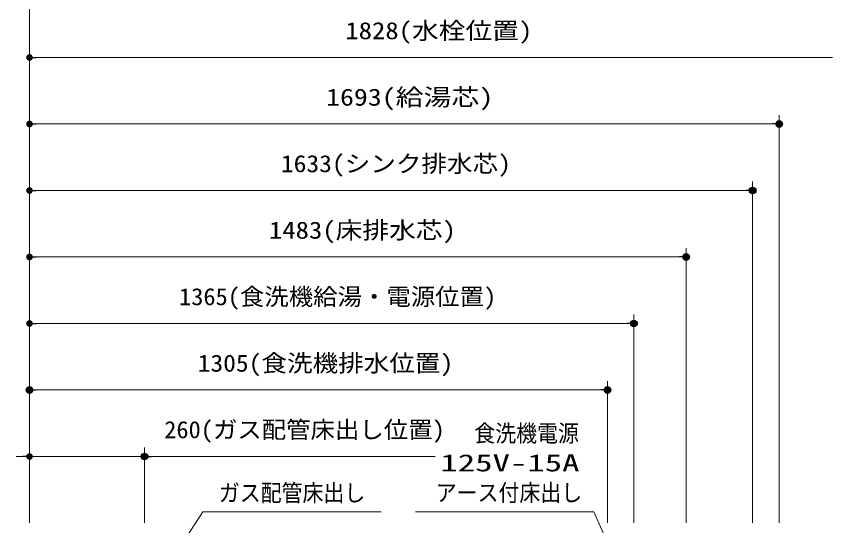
# Model space of a CAD drawing. Units: millimetres, scale not verified. Extents: x -9797 to 9797, y -4555 to 4555.
# Drawn here: x -7489 to -5659, y 1704 to 2853 of the extents above; entities that cross this region are included whole.
import ezdxf
from ezdxf.enums import TextEntityAlignment as Align

# ---------------------------------------------------------------- set-up
doc = ezdxf.new("R2010")
doc.units = ezdxf.units.MM
doc.header["$LTSCALE"] = 30
doc.header["$PDMODE"] = 32
doc.header["$PDSIZE"] = 15
for name, color, linetype, lineweight in [('0-0_0', 7, 'Continuous', 25), ('0-3_寸法ﾚｲﾔｰ', 30, 'Continuous', 13), ('0-4_DEFPOINTS', 7, 'Continuous', 25)]:
    doc.layers.add(name, color=color, linetype=linetype, lineweight=lineweight)
doc.styles.add('ＭＳ ゴシック', font='')
doc.styles.get('ＭＳ ゴシック').set_extended_font_data('MS Gothic')

# ---------------------------------------------------------------- blocks, each defined once
blk = doc.blocks.new('_DOT')
at = {"layer": '0-0_0', "color": 30}
blk.add_line((-15, 0), (-30, 0), dxfattribs=at)
for points in [[(0, 0), (-15, 0), (-14.88, 1.88)], [(0, 0), (-14.88, -1.88), (-15, 0)], [(0, 0), (-14.88, 1.88), (-14.53, 3.73)], [(0, 0), (-14.53, -3.73), (-14.88, -1.88)], [(0, 0), (-14.53, 3.73), (-13.95, 5.52)], [(0, 0), (-13.95, -5.52), (-14.53, -3.73)], [(0, 0), (-13.95, 5.52), (-13.14, 7.23)], [(0, 0), (-13.14, -7.23), (-13.95, -5.52)], [(0, 0), (-13.14, 7.23), (-12.14, 8.82)], [(0, 0), (-12.14, -8.82), (-13.14, -7.23)], [(0, 0), (-12.14, 8.82), (-10.93, 10.27)], [(0, 0), (-10.93, -10.27), (-12.14, -8.82)], [(0, 0), (-10.93, 10.27), (-9.56, 11.56)], [(0, 0), (-9.56, -11.56), (-10.93, -10.27)], [(0, 0), (-9.56, 11.56), (-8.04, 12.66)], [(0, 0), (-8.04, -12.66), (-9.56, -11.56)], [(0, 0), (-8.04, 12.66), (-6.39, 13.57)], [(0, 0), (-6.39, -13.57), (-8.04, -12.66)], [(0, 0), (-6.39, 13.57), (-4.64, 14.27)], [(0, 0), (-4.64, -14.27), (-6.39, -13.57)], [(0, 0), (-4.64, 14.27), (-2.81, 14.73)], [(0, 0), (-2.81, -14.73), (-4.64, -14.27)], [(0, 0), (-2.81, 14.73), (-0.94, 14.97)], [(0, 0), (-0.94, -14.97), (-2.81, -14.73)], [(0, 0), (-0.94, 14.97), (0.94, 14.97)], [(0, 0), (0.94, -14.97), (-0.94, -14.97)], [(0, 0), (0.94, 14.97), (2.81, 14.73)], [(0, 0), (2.81, 14.73), (4.64, 14.27)], [(0, 0), (4.64, 14.27), (6.39, 13.57)], [(0, 0), (6.39, 13.57), (8.04, 12.66)], [(0, 0), (8.04, 12.66), (9.56, 11.56)], [(0, 0), (9.56, 11.56), (10.93, 10.27)], [(0, 0), (10.93, 10.27), (12.14, 8.82)], [(0, 0), (12.14, 8.82), (13.14, 7.23)], [(0, 0), (13.14, 7.23), (13.95, 5.52)], [(0, 0), (13.95, 5.52), (14.53, 3.73)], [(0, 0), (14.53, 3.73), (14.88, 1.88)], [(0, 0), (14.88, 1.88), (15, 0)], [(0, 0), (2.81, -14.73), (0.94, -14.97)], [(0, 0), (4.64, -14.27), (2.81, -14.73)], [(0, 0), (6.39, -13.57), (4.64, -14.27)], [(0, 0), (8.04, -12.66), (6.39, -13.57)], [(0, 0), (9.56, -11.56), (8.04, -12.66)], [(0, 0), (10.93, -10.27), (9.56, -11.56)], [(0, 0), (12.14, -8.82), (10.93, -10.27)], [(0, 0), (13.14, -7.23), (12.14, -8.82)], [(0, 0), (13.95, -5.52), (13.14, -7.23)], [(0, 0), (14.53, -3.73), (13.95, -5.52)], [(0, 0), (14.88, -1.88), (14.53, -3.73)], [(0, 0), (15, 0), (14.88, -1.88)]]:
    blk.add_solid(points, dxfattribs=at)

msp = doc.modelspace()

# ---------------------------------------------------------------- linework, layer by layer
at = {"layer": '0-3_寸法ﾚｲﾔｰ'}
for p, q in [((-7459.02, 1710), (-7459.02, 2930)), ((-7459.02, 1710), (-7459.02, 2780)), ((-7444.02, 2760), (-5646.02, 2760)), ((-7459.02, 1710), (-7459.02, 2630)), ((-5766.02, 1710), (-5766.02, 2630)), ((-7444.02, 2610), (-5781.02, 2610)), ((-7459.02, 1710), (-7459.02, 2480)), ((-5826.02, 1710), (-5826.02, 2480)), ((-7444.02, 2460), (-5841.02, 2460)), ((-7459.02, 1710), (-7459.02, 2330)), ((-5976.02, 1710), (-5976.02, 2330)), ((-7444.02, 2310), (-5991.02, 2310)), ((-7459.02, 2030), (-7459.02, 2180)), ((-6094.02, 1710), (-6094.02, 2180)), ((-7444.02, 2160), (-6109.02, 2160)), ((-7459.02, 1710), (-7459.02, 2030)), ((-6154.02, 1710), (-6154.02, 2030)), ((-7444.02, 2010), (-6169.02, 2010)), ((-7459.02, 1710), (-7459.02, 1880)), ((-7199.02, 1710), (-7199.02, 1880)), ((-7474.02, 1860), (-7489.02, 1860)), ((-7459.02, 1860), (-7199.02, 1860)), ((-7199.02, 1860), (-6542.73, 1860)), ((-7184.02, 1860), (-7169.02, 1860))]:
    msp.add_line(p, q, dxfattribs=at)
for points in [[(-6664.96, 1735), (-7067.69, 1735), (-7186.95, 1550.95)], [(-6587.19, 1735), (-6184.46, 1735), (-6103.68, 1552.51)]]:
    msp.add_lwpolyline(points, dxfattribs=at)
at = {"layer": '0-4_DEFPOINTS'}
for p in [(-5766.02, 2610), (-5826.02, 2460), (-5976.02, 2310), (-6094.02, 2160), (-7459.02, 2010), (-6154.02, 2010), (-7199.02, 1860)]:
    msp.add_point(p, dxfattribs=at)

# ---------------------------------------------------------------- block references
at = {"layer": '0-3_寸法ﾚｲﾔｰ', "xscale": 0.5, "yscale": 0.5, "rotation": 180}
for p in [(-7459.02, 2760), (-7459.02, 2610), (-7459.02, 2460), (-7459.02, 2310), (-7459.02, 2160), (-7459.02, 2010), (-7199.02, 1860)]:
    msp.add_blockref('_DOT', p, dxfattribs=at)
at = {"layer": '0-3_寸法ﾚｲﾔｰ', "xscale": 0.5, "yscale": 0.5}
for p in [(-5766.02, 2610), (-5826.02, 2460), (-5976.02, 2310), (-6094.02, 2160), (-6154.02, 2010), (-7459.02, 1860)]:
    msp.add_blockref('_DOT', p, dxfattribs=at)

# ---------------------------------------------------------------- texts
at = {"layer": '0-3_寸法ﾚｲﾔｰ', "style": 'ＭＳ ゴシック'}
for s, height, width, p in [('1828(水栓位置)', 38.48, 1.15, (-6745.78, 2789.74)), ('1693(給湯芯)', 38.48, 1.2, (-6789.28, 2639.74)), ('1633(シンク排水芯)', 38.49, 1.1, (-6891.28, 2489.74)), ('1483(床排水芯)', 38.48, 1.15, (-6918.28, 2339.74)), ('1365(食洗機給湯・電源位置)', 38.48, 1.05, (-7121.28, 2189.74)), ('1305(食洗機排水位置)', 38.49, 1.1, (-7079.28, 2039.74)), ('260(ガス配管床出し位置)', 38.48, 1.05, (-7154.73, 1889.74))]:
    msp.add_text(s, height=height, dxfattribs=dict(at, width=width)).set_placement(p, align=Align.BOTTOM_LEFT)
at = {"layer": '0-3_寸法ﾚｲﾔｰ', "color": 7, "style": 'ＭＳ ゴシック'}
for s, height, width, p in [('食洗機電源', 38.49, 0.9, (-6454.59, 1881.55)), ('125V-15A', 38.48, 1.5, (-6531.13, 1814.89)), ('ガス配管床出し', 38.49, 0.9, (-7031.5, 1747.15)), ('アース付床出し', 38.49, 0.9, (-6541.7, 1747.57))]:
    msp.add_text(s, height=height, dxfattribs=dict(at, width=width)).set_placement(p, align=Align.BOTTOM_LEFT)

doc.saveas('drawing.dxf')
